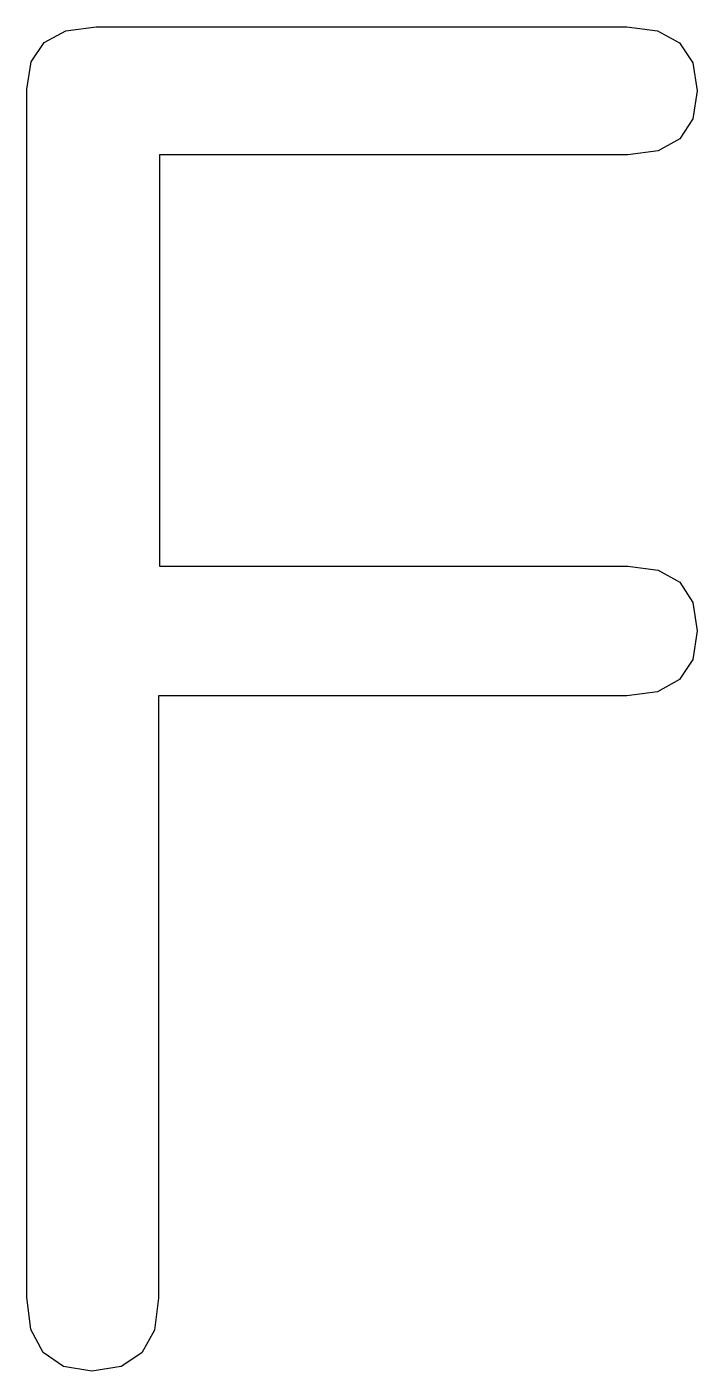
# Model space of a CAD drawing. Extents: x 0 to 2.49, y 0 to 5.
import ezdxf

# ---------------------------------------------------------------- set-up
doc = ezdxf.new("R2010")
doc.units = 0
doc.layers.add('Ebene_1', color=7, linetype='CONTINUOUS')

msp = doc.modelspace()

# ---------------------------------------------------------------- linework, layer by layer
at = {"layer": 'Ebene_1', "color": 7}
msp.add_lwpolyline([(0.490059, 2.513237), (0.490059, 1.952806), (0.490059, 1.392374), (0.490059, 0.831946), (0.490059, 0.271515), (0.474537, 0.152725), (0.427973, 0.067872), (0.350365, 0.016962), (0.241715, 0), (0.135961, 0.017187), (0.060421, 0.068721), (0.015099, 0.154607), (0, 0.274845), (0, 0.555887), (0, 1.399015), (0, 2.804231), (0, 4.771534), (0.016143, 4.872939), (0.06457, 4.945372), (0.145282, 4.988834), (0.258278, 5.003312), (0.381624, 5.003309), (0.751654, 5.003309), (1.368377, 5.003309), (2.231788, 5.003312), (2.346232, 4.98841), (2.427978, 4.943706), (2.477028, 4.869205), (2.493368, 4.764902), (2.477225, 4.660595), (2.428799, 4.586091), (2.348086, 4.54139), (2.235093, 4.526489), (1.799661, 4.526489), (1.364231, 4.526489), (0.928799, 4.526489), (0.49337, 4.526489), (0.49337, 4.144038), (0.49337, 3.76159), (0.49337, 3.37914), (0.49337, 2.996689), (0.928799, 2.996689), (1.364231, 2.996689), (1.799661, 2.996689), (2.235093, 2.996689), (2.348086, 2.98159), (2.428799, 2.936268), (2.477225, 2.860729), (2.493368, 2.754977), (2.477028, 2.649223), (2.427978, 2.573686), (2.346232, 2.528364), (2.231788, 2.513265), (1.796359, 2.513265), (1.360926, 2.513265), (0.925497, 2.513265), (0.490068, 2.513265)], dxfattribs=at)

doc.saveas('drawing.dxf')
